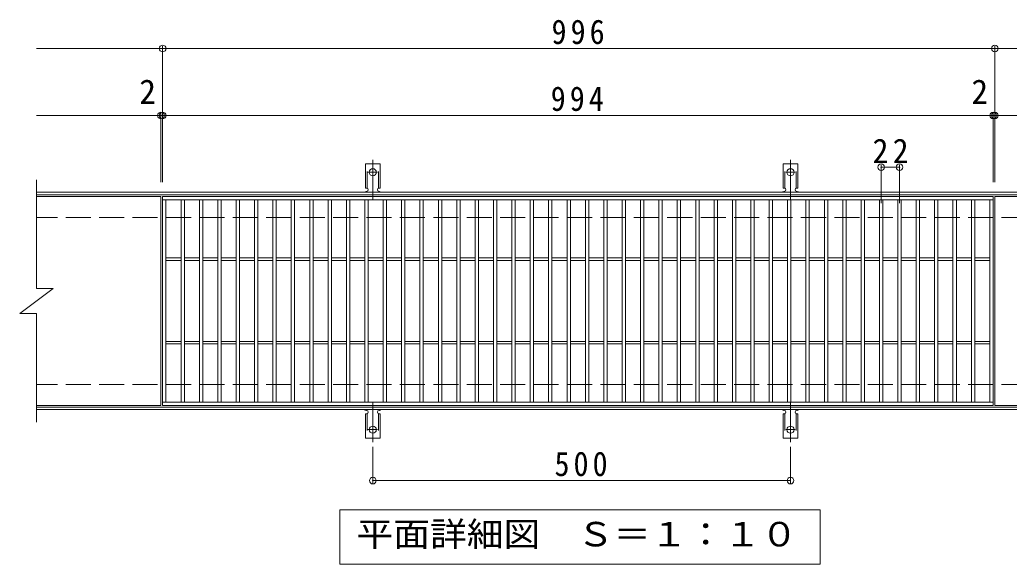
# Model space of a CAD drawing. Units: millimetres on the paper, enlarged 2 times, with parts at other scales. Extents: x -325 to 314, y -274 to 226.
# Drawn here: x -136.6 to 100.3, y 95.4 to 225.7 of the extents above; entities that cross this region are included whole.
import ezdxf
from ezdxf.enums import TextEntityAlignment as Align

# ---------------------------------------------------------------- set-up
doc = ezdxf.new("R2010")
doc.units = ezdxf.units.MM
doc.header["$LTSCALE"] = 2
doc.header["$PDMODE"] = 32
doc.header["$PDSIZE"] = 1.6
for name, pattern in [('CHAIN2', [12, 9, -1, 1, -1]), ('DASHED2', [3, 2, -1]), ('DASHED3', [4, 3, -1])]:
    doc.linetypes.add(name, pattern=pattern)
for name, color, linetype, lineweight in [('C-1', 2, 'Continuous', 9), ('C-2', 3, 'Continuous', 9), ('C-4', 7, 'Continuous', 9), ('C-5', 7, 'Continuous', 9), ('C-A', 3, 'Continuous', 9)]:
    doc.layers.add(name, color=color, linetype=linetype, lineweight=lineweight)
doc.styles.add('ＭＳ ゴシック', font='')
doc.styles.get('ＭＳ ゴシック').set_extended_font_data('MS Gothic')

msp = doc.modelspace()

# ---------------------------------------------------------------- linework, layer by layer
at = {"layer": 'C-1'}
for p, q in [((128.4, 184.433), (-132.6, 184.433)), ((128.4, 183.832), (-132.6, 183.832)), ((128.4, 133.032), (-132.6, 133.032)), ((128.4, 132.432), (-132.6, 132.432))]:
    msp.add_line(p, q, dxfattribs=at)
at = {"layer": 'C-1', "linetype": 'DASHED3'}
for p, q in [((128.4, 178.432), (-132.6, 178.432)), ((128.4, 138.432), (-132.6, 138.432))]:
    msp.add_line(p, q, dxfattribs=at)
at = {"layer": 'C-2'}
for p, q in [((-132.6, 187.432), (-132.6, 161.433)), ((-102.8, 183.432), (-132.6, 183.432)), ((-102.8, 183.432), (-102.8, 133.432)), ((-102.4, 182.632), (96.4, 182.632)), ((-101.6, 134.232), (-101.6, 182.632)), ((-98, 134.232), (-98, 182.632)), ((-97.2, 134.232), (-97.2, 182.632)), ((-93.6, 134.232), (-93.6, 182.632)), ((-92.8, 134.232), (-92.8, 182.632)), ((-89.2, 134.232), (-89.2, 182.632)), ((-88.4, 134.232), (-88.4, 182.632)), ((-84.8, 134.232), (-84.8, 182.632)), ((-84, 134.232), (-84, 182.632)), ((-80.4, 134.232), (-80.4, 182.632)), ((-79.6, 134.232), (-79.6, 182.632)), ((-76, 134.232), (-76, 182.632)), ((-75.2, 134.232), (-75.2, 182.632)), ((-71.6, 134.232), (-71.6, 182.632)), ((-70.8, 134.232), (-70.8, 182.632)), ((-67.2, 134.232), (-67.2, 182.632)), ((-66.4, 134.232), (-66.4, 182.632)), ((-62.8, 134.232), (-62.8, 182.632)), ((-62, 134.232), (-62, 182.632)), ((-58.4, 134.232), (-58.4, 182.632)), ((-57.6, 134.232), (-57.6, 182.632)), ((-54, 134.232), (-54, 182.632)), ((-53.2, 134.232), (-53.2, 182.632)), ((-49.6, 134.232), (-49.6, 182.632)), ((-48.8, 134.232), (-48.8, 182.632)), ((-45.2, 134.232), (-45.2, 182.632)), ((-44.4, 134.232), (-44.4, 182.632)), ((-40.8, 134.232), (-40.8, 182.632)), ((-40, 134.232), (-40, 182.632)), ((-36.4, 134.232), (-36.4, 182.632)), ((-35.6, 134.232), (-35.6, 182.632)), ((-32, 134.232), (-32, 182.632)), ((-31.2, 134.232), (-31.2, 182.632)), ((-27.6, 134.232), (-27.6, 182.632)), ((-26.8, 134.232), (-26.8, 182.632)), ((-23.2, 134.232), (-23.2, 182.632)), ((-22.4, 134.232), (-22.4, 182.632)), ((-18.8, 134.232), (-18.8, 182.632)), ((-18, 134.232), (-18, 182.632)), ((-14.4, 134.232), (-14.4, 182.632)), ((-13.6, 134.232), (-13.6, 182.632)), ((-10, 134.232), (-10, 182.632)), ((-9.2, 134.232), (-9.2, 182.632)), ((-5.6, 134.232), (-5.6, 182.632)), ((-4.8, 134.232), (-4.8, 182.632)), ((-1.2, 134.232), (-1.2, 182.632)), ((-0.4, 134.232), (-0.4, 182.632)), ((3.2, 134.232), (3.2, 182.632)), ((4, 134.232), (4, 182.632)), ((7.6, 134.232), (7.6, 182.632)), ((8.4, 134.232), (8.4, 182.632)), ((12, 134.232), (12, 182.632)), ((12.8, 134.232), (12.8, 182.632)), ((16.4, 134.232), (16.4, 182.632)), ((17.2, 134.232), (17.2, 182.632)), ((20.8, 134.232), (20.8, 182.632)), ((21.6, 134.232), (21.6, 182.632)), ((25.2, 134.232), (25.2, 182.632)), ((26, 134.232), (26, 182.632)), ((29.6, 134.232), (29.6, 182.632)), ((30.4, 134.232), (30.4, 182.632)), ((34, 134.232), (34, 182.632)), ((34.8, 134.232), (34.8, 182.632)), ((38.4, 134.232), (38.4, 182.632)), ((39.2, 134.232), (39.2, 182.632)), ((42.8, 134.232), (42.8, 182.632)), ((43.6, 134.232), (43.6, 182.632)), ((47.2, 134.232), (47.2, 182.632)), ((48, 134.232), (48, 182.632)), ((51.6, 134.232), (51.6, 182.632)), ((52.4, 134.232), (52.4, 182.632)), ((56, 134.232), (56, 182.632)), ((56.8, 134.232), (56.8, 182.632)), ((60.4, 134.232), (60.4, 182.632)), ((61.2, 134.232), (61.2, 182.632)), ((64.8, 134.232), (64.8, 182.632)), ((65.6, 134.232), (65.6, 182.632)), ((69.2, 134.232), (69.2, 182.632)), ((70, 134.232), (70, 182.632)), ((73.6, 134.232), (73.6, 182.632)), ((74.4, 134.232), (74.4, 182.632)), ((78, 134.232), (78, 182.632)), ((78.8, 134.232), (78.8, 182.632)), ((82.4, 134.232), (82.4, 182.632)), ((83.2, 134.232), (83.2, 182.632)), ((86.8, 134.232), (86.8, 182.632)), ((87.6, 134.232), (87.6, 182.632)), ((91.2, 134.232), (91.2, 182.632)), ((92, 134.232), (92, 182.632)), ((95.6, 134.232), (95.6, 182.632)), ((96.4, 183.432), (96.4, 133.432)), ((96.8, 183.432), (96.8, 133.432)), ((128.4, 183.432), (96.8, 183.432)), ((-101.6, 168.732), (-98, 168.732)), ((-97.2, 168.732), (-93.6, 168.732)), ((-92.8, 168.732), (-89.2, 168.732)), ((-88.4, 168.732), (-84.8, 168.732)), ((-84, 168.732), (-80.4, 168.732)), ((-79.6, 168.732), (-76, 168.732)), ((-75.2, 168.732), (-71.6, 168.732)), ((-70.8, 168.732), (-67.2, 168.732)), ((-66.4, 168.732), (-62.8, 168.732)), ((-62, 168.732), (-58.4, 168.732)), ((-57.6, 168.732), (-54, 168.732)), ((-53.2, 168.732), (-49.6, 168.732)), ((-48.8, 168.732), (-45.2, 168.732)), ((-44.4, 168.732), (-40.8, 168.732)), ((-40, 168.732), (-36.4, 168.732)), ((-35.6, 168.732), (-32, 168.732)), ((-31.2, 168.732), (-27.6, 168.732)), ((-26.8, 168.732), (-23.2, 168.732)), ((-22.4, 168.732), (-18.8, 168.732)), ((-18, 168.732), (-14.4, 168.732)), ((-13.6, 168.732), (-10, 168.732)), ((-9.2, 168.732), (-5.6, 168.732)), ((-4.8, 168.732), (-1.2, 168.732)), ((-0.4, 168.732), (3.2, 168.732)), ((4, 168.732), (7.6, 168.732)), ((8.4, 168.732), (12, 168.732)), ((12.8, 168.732), (16.4, 168.732)), ((17.2, 168.732), (20.8, 168.732)), ((21.6, 168.732), (25.2, 168.732)), ((26, 168.732), (29.6, 168.732)), ((30.4, 168.732), (34, 168.732)), ((34.8, 168.732), (38.4, 168.732)), ((39.2, 168.732), (42.8, 168.732)), ((43.6, 168.732), (47.2, 168.732)), ((48, 168.732), (51.6, 168.732)), ((52.4, 168.732), (56, 168.732)), ((56.8, 168.732), (60.4, 168.732)), ((61.2, 168.732), (64.8, 168.732)), ((65.6, 168.732), (69.2, 168.732)), ((70, 168.732), (73.6, 168.732)), ((74.4, 168.732), (78, 168.732)), ((78.8, 168.732), (82.4, 168.732)), ((83.2, 168.732), (86.8, 168.732)), ((87.6, 168.732), (91.2, 168.732)), ((92, 168.732), (95.6, 168.732)), ((-101.6, 168.132), (-98, 168.132)), ((-97.2, 168.132), (-93.6, 168.132)), ((-92.8, 168.132), (-89.2, 168.132)), ((-88.4, 168.132), (-84.8, 168.132)), ((-84, 168.132), (-80.4, 168.132)), ((-79.6, 168.132), (-76, 168.132)), ((-75.2, 168.132), (-71.6, 168.132)), ((-70.8, 168.132), (-67.2, 168.132)), ((-66.4, 168.132), (-62.8, 168.132)), ((-62, 168.132), (-58.4, 168.132)), ((-57.6, 168.132), (-54, 168.132)), ((-53.2, 168.132), (-49.6, 168.132)), ((-48.8, 168.132), (-45.2, 168.132)), ((-44.4, 168.132), (-40.8, 168.132)), ((-40, 168.132), (-36.4, 168.132)), ((-35.6, 168.132), (-32, 168.132)), ((-31.2, 168.132), (-27.6, 168.132)), ((-26.8, 168.132), (-23.2, 168.132)), ((-22.4, 168.132), (-18.8, 168.132)), ((-18, 168.132), (-14.4, 168.132)), ((-13.6, 168.132), (-10, 168.132)), ((-9.2, 168.132), (-5.6, 168.132)), ((-4.8, 168.132), (-1.2, 168.132)), ((-0.4, 168.132), (3.2, 168.132)), ((4, 168.132), (7.6, 168.132)), ((8.4, 168.132), (12, 168.132)), ((12.8, 168.132), (16.4, 168.132)), ((17.2, 168.132), (20.8, 168.132)), ((21.6, 168.132), (25.2, 168.132)), ((26, 168.132), (29.6, 168.132)), ((30.4, 168.132), (34, 168.132)), ((34.8, 168.132), (38.4, 168.132)), ((39.2, 168.132), (42.8, 168.132)), ((43.6, 168.132), (47.2, 168.132)), ((48, 168.132), (51.6, 168.132)), ((52.4, 168.132), (56, 168.132)), ((56.8, 168.132), (60.4, 168.132)), ((61.2, 168.132), (64.8, 168.132)), ((65.6, 168.132), (69.2, 168.132)), ((70, 168.132), (73.6, 168.132)), ((74.4, 168.132), (78, 168.132)), ((78.8, 168.132), (82.4, 168.132)), ((83.2, 168.132), (86.8, 168.132)), ((87.6, 168.132), (91.2, 168.132)), ((92, 168.132), (95.6, 168.132)), ((-136.6, 155.432), (-128.6, 161.433)), ((-132.6, 161.433), (-128.6, 161.433)), ((-136.6, 155.432), (-132.6, 155.432)), ((-132.6, 155.432), (-132.6, 129.432)), ((-101.6, 148.732), (-98, 148.732)), ((-101.6, 148.132), (-98, 148.132)), ((-97.2, 148.732), (-93.6, 148.732)), ((-97.2, 148.132), (-93.6, 148.132)), ((-92.8, 148.732), (-89.2, 148.732)), ((-92.8, 148.132), (-89.2, 148.132)), ((-88.4, 148.732), (-84.8, 148.732)), ((-88.4, 148.132), (-84.8, 148.132)), ((-84, 148.732), (-80.4, 148.732)), ((-84, 148.132), (-80.4, 148.132)), ((-79.6, 148.732), (-76, 148.732)), ((-79.6, 148.132), (-76, 148.132)), ((-75.2, 148.732), (-71.6, 148.732)), ((-75.2, 148.132), (-71.6, 148.132)), ((-70.8, 148.732), (-67.2, 148.732)), ((-70.8, 148.132), (-67.2, 148.132)), ((-66.4, 148.732), (-62.8, 148.732)), ((-66.4, 148.132), (-62.8, 148.132)), ((-62, 148.732), (-58.4, 148.732)), ((-62, 148.132), (-58.4, 148.132)), ((-57.6, 148.732), (-54, 148.732)), ((-57.6, 148.132), (-54, 148.132)), ((-53.2, 148.732), (-49.6, 148.732)), ((-53.2, 148.132), (-49.6, 148.132)), ((-48.8, 148.732), (-45.2, 148.732)), ((-48.8, 148.132), (-45.2, 148.132)), ((-44.4, 148.732), (-40.8, 148.732)), ((-44.4, 148.132), (-40.8, 148.132)), ((-40, 148.732), (-36.4, 148.732)), ((-40, 148.132), (-36.4, 148.132)), ((-35.6, 148.732), (-32, 148.732)), ((-35.6, 148.132), (-32, 148.132)), ((-31.2, 148.732), (-27.6, 148.732)), ((-31.2, 148.132), (-27.6, 148.132)), ((-26.8, 148.732), (-23.2, 148.732)), ((-26.8, 148.132), (-23.2, 148.132)), ((-22.4, 148.732), (-18.8, 148.732)), ((-22.4, 148.132), (-18.8, 148.132)), ((-18, 148.732), (-14.4, 148.732)), ((-18, 148.132), (-14.4, 148.132)), ((-13.6, 148.732), (-10, 148.732)), ((-13.6, 148.132), (-10, 148.132)), ((-9.2, 148.732), (-5.6, 148.732)), ((-9.2, 148.132), (-5.6, 148.132)), ((-4.8, 148.732), (-1.2, 148.732)), ((-4.8, 148.132), (-1.2, 148.132)), ((-0.4, 148.732), (3.2, 148.732)), ((-0.4, 148.132), (3.2, 148.132)), ((4, 148.732), (7.6, 148.732)), ((4, 148.132), (7.6, 148.132)), ((8.4, 148.732), (12, 148.732)), ((8.4, 148.132), (12, 148.132)), ((12.8, 148.732), (16.4, 148.732)), ((12.8, 148.132), (16.4, 148.132)), ((17.2, 148.732), (20.8, 148.732)), ((17.2, 148.132), (20.8, 148.132)), ((21.6, 148.732), (25.2, 148.732)), ((21.6, 148.132), (25.2, 148.132)), ((26, 148.732), (29.6, 148.732)), ((26, 148.132), (29.6, 148.132)), ((30.4, 148.732), (34, 148.732)), ((30.4, 148.132), (34, 148.132)), ((34.8, 148.732), (38.4, 148.732)), ((34.8, 148.132), (38.4, 148.132)), ((39.2, 148.732), (42.8, 148.732)), ((39.2, 148.132), (42.8, 148.132)), ((43.6, 148.732), (47.2, 148.732)), ((43.6, 148.132), (47.2, 148.132)), ((48, 148.732), (51.6, 148.732)), ((48, 148.132), (51.6, 148.132)), ((52.4, 148.732), (56, 148.732)), ((52.4, 148.132), (56, 148.132)), ((56.8, 148.732), (60.4, 148.732)), ((56.8, 148.132), (60.4, 148.132)), ((61.2, 148.732), (64.8, 148.732)), ((61.2, 148.132), (64.8, 148.132)), ((65.6, 148.732), (69.2, 148.732)), ((65.6, 148.132), (69.2, 148.132)), ((70, 148.732), (73.6, 148.732)), ((70, 148.132), (73.6, 148.132)), ((74.4, 148.732), (78, 148.732)), ((74.4, 148.132), (78, 148.132)), ((78.8, 148.732), (82.4, 148.732)), ((78.8, 148.132), (82.4, 148.132)), ((83.2, 148.732), (86.8, 148.732)), ((83.2, 148.132), (86.8, 148.132)), ((87.6, 148.732), (91.2, 148.732)), ((87.6, 148.132), (91.2, 148.132)), ((92, 148.732), (95.6, 148.732)), ((92, 148.132), (95.6, 148.132)), ((-102.8, 133.432), (-132.6, 133.432)), ((96.4, 134.232), (-102.4, 134.232)), ((96.4, 133.432), (-102.4, 133.432)), ((128.4, 133.432), (96.8, 133.432))]:
    msp.add_line(p, q, dxfattribs=at)
msp.add_lwpolyline([(-102.4, 133.432), (-102.4, 183.432), (96.4, 183.432)], dxfattribs=at)
at = {"layer": 'C-4'}
for p, q in [((-132.6, 218.832), (128.4, 218.832)), ((-102.4, 186.832), (-102.4, 219.432)), ((96.8, 186.832), (96.8, 219.432)), ((-132.6, 202.832), (128.4, 202.832)), ((-102.8, 186.832), (-102.8, 203.432)), ((96.4, 186.832), (96.4, 203.432)), ((69.6, 181.832), (69.6, 191.032)), ((69.6, 190.432), (74, 190.432)), ((74, 181.832), (74, 191.032)), ((-52.1, 123.489), (-52.1, 114.832)), ((47.9, 123.489), (47.9, 114.832)), ((-52.1, 115.432), (47.9, 115.432))]:
    msp.add_line(p, q, dxfattribs=at)
for p in [(-102.4, 218.832), (96.8, 218.832), (-102.8, 202.832), (-102.4, 202.832), (96.4, 202.832), (96.8, 202.832), (69.6, 190.432), (74, 190.432), (-52.1, 115.432), (47.9, 115.432)]:
    msp.add_point(p, dxfattribs=at)
at = {"layer": 'C-5'}
msp.add_lwpolyline([(-60, 95.432), (-60, 108.432), (55, 108.432), (55, 95.432)], close=True, dxfattribs=at)
at = {"layer": 'C-A', "color": 7, "linetype": 'CHAIN2'}
for p, q in [((-52.1, 182.739), (-52.1, 192.219)), ((47.9, 182.739), (47.9, 192.219)), ((-53.255, 189.233), (-50.945, 189.233)), ((46.745, 189.233), (49.055, 189.233)), ((-52.1, 134.126), (-52.1, 124.646)), ((47.9, 134.126), (47.9, 124.646)), ((-53.255, 127.632), (-50.945, 127.632)), ((46.745, 127.632), (49.055, 127.632))]:
    msp.add_line(p, q, dxfattribs=at)
at = {"layer": 'C-A'}
for p, q in [((-53.85, 185.433), (-53.85, 191.233)), ((-50.35, 191.233), (-53.85, 191.233)), ((-50.35, 185.433), (-50.35, 191.233)), ((46.15, 185.433), (46.15, 191.233)), ((49.65, 191.233), (46.15, 191.233)), ((49.65, 185.433), (49.65, 191.233)), ((-53.85, 185.433), (-53.6, 185.433)), ((-50.35, 185.433), (-50.6, 185.433)), ((46.15, 185.433), (46.4, 185.433)), ((49.65, 185.433), (49.4, 185.433)), ((-53.7, 184.633), (-53.6, 184.633)), ((-50.601, 184.633), (-50.498, 184.633)), ((46.3, 184.633), (46.4, 184.633)), ((49.399, 184.633), (49.502, 184.633)), ((-53.85, 131.432), (-53.6, 131.432)), ((-53.85, 131.432), (-53.85, 125.632)), ((-53.7, 132.232), (-53.6, 132.232)), ((-50.601, 132.232), (-50.498, 132.232)), ((-50.35, 131.432), (-50.6, 131.432)), ((-50.35, 131.432), (-50.35, 125.632)), ((46.15, 131.432), (46.4, 131.432)), ((46.15, 131.432), (46.15, 125.632)), ((46.3, 132.232), (46.4, 132.232)), ((49.399, 132.232), (49.502, 132.232)), ((49.65, 131.432), (49.4, 131.432)), ((49.65, 131.432), (49.65, 125.632)), ((-50.35, 125.632), (-53.85, 125.632)), ((49.65, 125.632), (46.15, 125.632))]:
    msp.add_line(p, q, dxfattribs=at)
at = {"layer": 'C-A', "linetype": 'DASHED2'}
for p, q in [((-53.45, 185.403), (-53.45, 191.233)), ((-50.75, 185.403), (-50.75, 191.233)), ((46.55, 185.403), (46.55, 191.233)), ((49.25, 185.403), (49.25, 191.233)), ((-53.45, 131.462), (-53.45, 125.632)), ((-50.75, 131.462), (-50.75, 125.632)), ((46.55, 131.462), (46.55, 125.632)), ((49.25, 131.462), (49.25, 125.632))]:
    msp.add_line(p, q, dxfattribs=at)
at = {"layer": 'C-A'}
for centre in [(-52.1, 189.233), (47.9, 189.233), (-52.1, 127.632), (47.9, 127.632)]:
    msp.add_circle(centre, 0.85, dxfattribs=at)
for centre, start, end in [((-53.6, 185.033), 270, 90), ((-50.6, 185.033), 90, 269.8667), ((46.4, 185.033), 270, 90), ((49.4, 185.033), 90, 269.8667), ((-53.7, 184.233), 90.27596, 150.00047), ((-50.5, 184.233), 29.99927, 89.75836), ((46.3, 184.233), 90.27596, 150.00047), ((49.5, 184.233), 29.99927, 89.75836), ((-53.7, 132.632), 209.99951, 269.72403), ((-53.6, 131.832), 270, 90), ((-50.6, 131.832), 90.13329, 270), ((-50.5, 132.632), 270.24162, 330.00072), ((46.3, 132.632), 209.99951, 269.72403), ((46.4, 131.832), 270, 90), ((49.4, 131.832), 90.13329, 270), ((49.5, 132.632), 270.24162, 330.00072)]:
    msp.add_arc(centre, 0.4, start, end, dxfattribs=at)

# ---------------------------------------------------------------- texts
at = {"layer": 'C-4', "color": 2, "style": 'ＭＳ ゴシック'}
for p in [(-107.992, 203.832), (91.208, 203.832)]:
    msp.add_text('2', height=5.865, dxfattribs=at).set_placement(p, align=Align.BOTTOM_LEFT)
at = {"layer": 'C-4', "color": 2, "char_height": 5.865, "attachment_point": 7, "style": 'ＭＳ ゴシック'}
for s, insert in [('\\T1.27;\\W0.9;996', (-9.3, 219.832)), ('\\T1.27;\\W0.9;994', (-9.5, 203.832)), ('\\T1.27;\\W0.95;22', (67.55, 191.432)), ('\\T1.27;\\W0.9;500', (-8.6, 116.432))]:
    msp.add_mtext(s, dxfattribs=dict(at, insert=insert))
at = {"layer": 'C-5', "color": 2, "style": 'ＭＳ ゴシック', "width": 1.1}
msp.add_text('平面詳細図\u3000Ｓ＝１：１０', height=5.865, dxfattribs=at).set_placement((-56, 97.932), align=Align.BOTTOM_LEFT)

doc.saveas('drawing.dxf')
